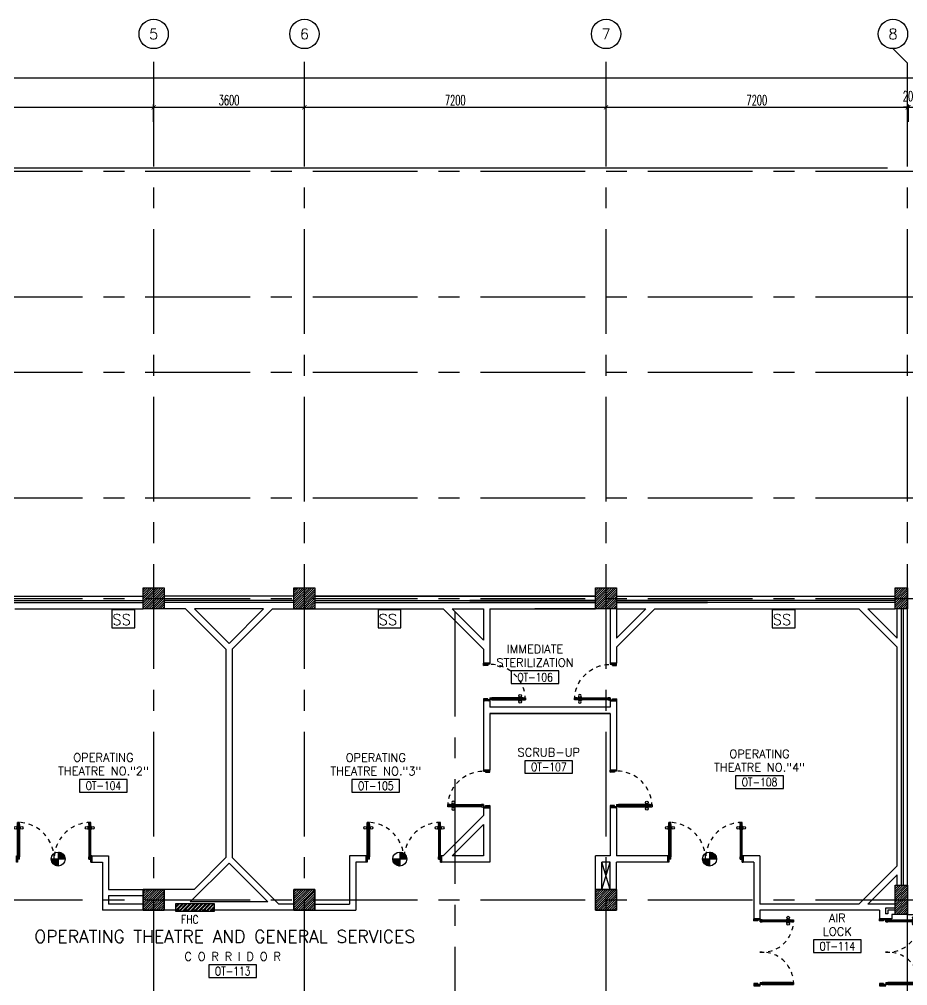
# Model space of a CAD drawing. Extents: x 275967.8 to 276060, y 57291.9 to 57371.4.
# Drawn here: x 275989.53 to 276010.74, y 57348.33 to 57371.41 of the extents above; entities that cross this region are included whole.
import ezdxf
from ezdxf.enums import TextEntityAlignment as Align

# ---------------------------------------------------------------- set-up
doc = ezdxf.new("R2010")
doc.units = 0
doc.header["$MEASUREMENT"] = 0
doc.header["$PDMODE"] = 34
doc.linetypes.add('CENTERX2', pattern=[4, 2.5, -0.5, 0.5, -0.5])
doc.linetypes.add('HIDDEN', pattern=[0.375, 0.25, -0.125])
doc.layers.get('0').update_dxf_attribs({"color": 11, "linetype": 'CONTINUOUS'})
doc.layers.get('DEFPOINTS').update_dxf_attribs({"color": 11, "linetype": 'CONTINUOUS'})
for name, color, linetype in [('AX-CR', 11, 'CONTINUOUS'), ('AX-DIM', 11, 'CONTINUOUS'), ('AX-TXT', 11, 'CONTINUOUS'), ('AXES', 11, 'CENTERX2'), ('COL', 11, 'CONTINUOUS'), ('DOOR', 11, 'CONTINUOUS'), ('E-SYSTEM', 4, 'CONTINUOUS'), ('FHC', 11, 'CONTINUOUS'), ('HAT', 11, 'CONTINUOUS'), ('INSUL', 11, 'CONTINUOUS'), ('RM-BOX', 11, 'CONTINUOUS'), ('RM-NAME', 11, 'CONTINUOUS'), ('RM-NO', 11, 'CONTINUOUS'), ('ROOF', 11, 'CONTINUOUS'), ('SHAFT', 11, 'CONTINUOUS'), ('WALL', 11, 'CONTINUOUS')]:
    doc.layers.add(name, color=color, linetype=linetype)
doc.styles.add('ROMANC', font='romanc', dxfattribs={"height": 0.1})
doc.styles.add('ROMANS', font='ROMANS.shx', dxfattribs={"width": 0.6})
doc.dimstyles.new('STANDARD in', dxfattribs={"dimtxt": 0.24, "dimasz": 0.1, "dimexe": 0.07, "dimexo": 0.05, "dimgap": 0.05, "dimtad": 1, "dimdec": 0, "dimlfac": 1000, "dimzin": 0, "dimdsep": 46, "dimtxsty": 'ROMANS', "dimblk": 'ARCHTICK', "dimcen": 0.05, "dimdle": 0.05, "dimclrd": 7, "dimclre": 7, "dimclrt": 2, "dimadec": 0, "dimazin": 0, "dimtfac": 1, "dimtdec": 0, "dimtmove": 2, "dimatfit": 3, "dimldrblk": 'ARCHTICK', "dimfxl": 0, "dimtolj": 1, "dimtzin": 0, "dimarcsym": 0})

# ---------------------------------------------------------------- blocks, each defined once
blk = doc.blocks.new('_ARCHTICK')
at = {"color": 0, "linetype": 'ByBlock', "const_width": 0.15}
blk.add_lwpolyline([(-0.5, -0.5), (0.5, 0.5)], dxfattribs=at)
blk = doc.blocks.new('*D124')
at = {"layer": 'AX-DIM', "color": 7, "lineweight": -2, "ltscale": 0.3}
for p, q in [((275978.035, 57370.011), (276053.545, 57370.011)), ((275978.085, 57369.661), (275978.085, 57370.081)), ((276053.495, 57364.468), (276053.495, 57370.081))]:
    blk.add_line(p, q, dxfattribs=at)
at = {"layer": 'DEFPOINTS', "color": 0, "ltscale": 0.3}
for p in [(276053.495, 57370.011), (275978.085, 57369.611), (276053.495, 57364.418)]:
    blk.add_point(p, dxfattribs=at)
at = {"layer": 'AX-DIM', "color": 7, "lineweight": -2, "ltscale": 0.3, "xscale": 0.1, "yscale": 0.1, "zscale": 0.1, "rotation": 180}
blk.add_blockref('_ARCHTICK', (275978.085, 57370.011), dxfattribs=at)
at = {"layer": 'AX-DIM', "color": 7, "lineweight": -2, "ltscale": 0.3, "xscale": 0.1, "yscale": 0.1, "zscale": 0.1}
blk.add_blockref('_ARCHTICK', (276053.495, 57370.011), dxfattribs=at)
at = {"layer": 'AX-DIM', "color": 2, "ltscale": 0.3, "insert": (276015.79, 57370.181), "char_height": 0.24, "attachment_point": 5, "style": 'ROMANS'}
blk.add_mtext('\\A1;75409', dxfattribs=at)
blk = doc.blocks.new('RM1')
at = {"layer": 'RM-BOX'}
blk.add_lwpolyline([(570, -200), (-570, -200), (-570, -500), (570, -500)], close=True, dxfattribs=at)
at = {"layer": 'RM-NAME', "style": 'ROMANS'}
for tag, p in [('ROOMNAME1', (0, 324)), ('ROOMNAME2', (0, 0))]:
    blk.add_attdef(tag, text='', height=200, dxfattribs=at).set_placement(p, align=Align.MIDDLE)
at = {"layer": 'RM-NO', "style": 'ROMANS', "width": 0.8}
blk.add_attdef('ROOMNO', text='', height=200, dxfattribs=at).set_placement((0, -350), align=Align.MIDDLE)
blk = doc.blocks.new('*X54')
at = {"color": 0}
for p, q in [((49339, 169936), (49793, 170390)), ((49339, 169989), (49740, 170390)), ((49339, 170042), (49687, 170390)), ((49339, 170095), (49634, 170390)), ((49339, 170148), (49581, 170390)), ((49339, 170201), (49528, 170390)), ((49339, 170254), (49474, 170390)), ((49339, 170308), (49421, 170390)), ((49339, 170361), (49368, 170390)), ((49346, 169890), (49839, 170383)), ((49399, 169890), (49839, 170330)), ((49452, 169890), (49839, 170277)), ((49505, 169890), (49839, 170224)), ((49558, 169890), (49839, 170171)), ((49611, 169890), (49839, 170118)), ((49664, 169890), (49839, 170065)), ((49717, 169890), (49839, 170012)), ((49770, 169890), (49839, 169959)), ((49823, 169890), (49839, 169906))]:
    blk.add_line(p, q, dxfattribs=at)
blk = doc.blocks.new('*X53')
at = {"color": 0}
for p, q in [((42139, 169896), (42633, 170390)), ((42139, 169949), (42580, 170390)), ((42139, 170002), (42527, 170390)), ((42139, 170055), (42474, 170390)), ((42139, 170108), (42421, 170390)), ((42139, 170161), (42368, 170390)), ((42139, 170214), (42315, 170390)), ((42139, 170267), (42262, 170390)), ((42139, 170320), (42209, 170390)), ((42139, 170373), (42156, 170390)), ((42186, 169890), (42639, 170343)), ((42239, 169890), (42639, 170290)), ((42292, 169890), (42639, 170237)), ((42345, 169890), (42639, 170184)), ((42398, 169890), (42639, 170131)), ((42451, 169890), (42639, 170078)), ((42504, 169890), (42639, 170025)), ((42557, 169890), (42639, 169971)), ((42611, 169890), (42639, 169918))]:
    blk.add_line(p, q, dxfattribs=at)
blk = doc.blocks.new('*X52')
at = {"color": 0}
for p, q in [((38539, 169902), (39027, 170390)), ((38539, 169955), (38974, 170390)), ((38539, 170008), (38921, 170390)), ((38539, 170061), (38868, 170390)), ((38539, 170114), (38815, 170390)), ((38539, 170167), (38762, 170390)), ((38539, 170220), (38709, 170390)), ((38539, 170273), (38656, 170390)), ((38539, 170326), (38603, 170390)), ((38539, 170379), (38550, 170390)), ((38580, 169890), (39039, 170349)), ((38633, 169890), (39039, 170296)), ((38686, 169890), (39039, 170243)), ((38739, 169890), (39039, 170190)), ((38792, 169890), (39039, 170137)), ((38845, 169890), (39039, 170084)), ((38898, 169890), (39039, 170031)), ((38951, 169890), (39039, 169978)), ((39004, 169890), (39039, 169925))]:
    blk.add_line(p, q, dxfattribs=at)
blk = doc.blocks.new('*X49')
at = {"color": 0}
for p, q in [((49339, 177096), (49833, 177590)), ((49339, 177149), (49780, 177590)), ((49339, 177202), (49727, 177590)), ((49339, 177255), (49674, 177590)), ((49339, 177308), (49621, 177590)), ((49339, 177361), (49568, 177590)), ((49339, 177414), (49515, 177590)), ((49339, 177467), (49462, 177590)), ((49339, 177520), (49409, 177590)), ((49339, 177573), (49356, 177590)), ((49386, 177090), (49839, 177543)), ((49439, 177090), (49839, 177490)), ((49492, 177090), (49839, 177437)), ((49545, 177090), (49839, 177384)), ((49598, 177090), (49839, 177331)), ((49651, 177090), (49839, 177278)), ((49704, 177090), (49839, 177225)), ((49757, 177090), (49839, 177171)), ((49811, 177090), (49839, 177118))]:
    blk.add_line(p, q, dxfattribs=at)
blk = doc.blocks.new('*X48')
at = {"color": 0}
for p, q in [((42139, 177108), (42621, 177590)), ((42139, 177161), (42568, 177590)), ((42139, 177214), (42515, 177590)), ((42139, 177267), (42462, 177590)), ((42139, 177320), (42409, 177590)), ((42139, 177373), (42356, 177590)), ((42139, 177426), (42303, 177590)), ((42139, 177479), (42249, 177590)), ((42139, 177532), (42196, 177590)), ((42139, 177586), (42143, 177590)), ((42174, 177090), (42639, 177555)), ((42227, 177090), (42639, 177502)), ((42280, 177090), (42639, 177449)), ((42333, 177090), (42639, 177396)), ((42386, 177090), (42639, 177343)), ((42439, 177090), (42639, 177290)), ((42492, 177090), (42639, 177237)), ((42545, 177090), (42639, 177184)), ((42598, 177090), (42639, 177131))]:
    blk.add_line(p, q, dxfattribs=at)
blk = doc.blocks.new('*X47')
at = {"color": 0}
for p, q in [((38539, 177114), (39014, 177590)), ((38539, 177168), (38961, 177590)), ((38539, 177221), (38908, 177590)), ((38539, 177274), (38855, 177590)), ((38539, 177327), (38802, 177590)), ((38539, 177380), (38749, 177590)), ((38539, 177433), (38696, 177590)), ((38539, 177486), (38643, 177590)), ((38539, 177539), (38590, 177590)), ((38568, 177090), (39039, 177561)), ((38621, 177090), (39039, 177508)), ((38674, 177090), (39039, 177455)), ((38727, 177090), (39039, 177402)), ((38780, 177090), (39039, 177349)), ((38833, 177090), (39039, 177296)), ((38886, 177090), (39039, 177243)), ((38939, 177090), (39039, 177190)), ((38992, 177090), (39039, 177137))]:
    blk.add_line(p, q, dxfattribs=at)
blk = doc.blocks.new('AXU')
at = {"layer": 'AX-CR'}
blk.add_circle((0, 350), 350, dxfattribs=at)
at = {"layer": 'AX-TXT', "style": 'ROMANS'}
blk.add_attdef('AX', text='', height=250, dxfattribs=at).set_placement((0, 350), align=Align.MIDDLE)
blk = doc.blocks.new('*D177')
at = {"layer": 'AX-DIM', "color": 7, "lineweight": -2, "ltscale": 0.3}
for p, q in [((275985.485, 57369.311), (275992.785, 57369.311)), ((275985.535, 57368.961), (275985.535, 57369.381)), ((275992.735, 57368.961), (275992.735, 57369.381))]:
    blk.add_line(p, q, dxfattribs=at)
at = {"layer": 'DEFPOINTS', "color": 0, "ltscale": 0.3}
for p in [(275992.735, 57369.311), (275985.535, 57368.911), (275992.735, 57368.911)]:
    blk.add_point(p, dxfattribs=at)
at = {"layer": 'AX-DIM', "color": 7, "lineweight": -2, "ltscale": 0.3, "xscale": 0.1, "yscale": 0.1, "zscale": 0.1, "rotation": 180}
blk.add_blockref('_ARCHTICK', (275985.535, 57369.311), dxfattribs=at)
at = {"layer": 'AX-DIM', "color": 7, "lineweight": -2, "ltscale": 0.3, "xscale": 0.1, "yscale": 0.1, "zscale": 0.1}
blk.add_blockref('_ARCHTICK', (275992.735, 57369.311), dxfattribs=at)
at = {"layer": 'AX-DIM', "color": 2, "ltscale": 0.3, "insert": (275989.135, 57369.481), "char_height": 0.24, "attachment_point": 5, "style": 'ROMANS'}
blk.add_mtext('\\A1;7200', dxfattribs=at)
blk = doc.blocks.new('*D176')
at = {"layer": 'AX-DIM', "color": 7, "lineweight": -2, "ltscale": 0.3}
for p, q in [((275992.685, 57369.311), (275996.385, 57369.311)), ((275992.735, 57368.961), (275992.735, 57369.381)), ((275996.335, 57368.961), (275996.335, 57369.381))]:
    blk.add_line(p, q, dxfattribs=at)
at = {"layer": 'DEFPOINTS', "color": 0, "ltscale": 0.3}
for p in [(275996.335, 57369.311), (275992.735, 57368.911), (275996.335, 57368.911)]:
    blk.add_point(p, dxfattribs=at)
at = {"layer": 'AX-DIM', "color": 7, "lineweight": -2, "ltscale": 0.3, "xscale": 0.1, "yscale": 0.1, "zscale": 0.1, "rotation": 180}
blk.add_blockref('_ARCHTICK', (275992.735, 57369.311), dxfattribs=at)
at = {"layer": 'AX-DIM', "color": 7, "lineweight": -2, "ltscale": 0.3, "xscale": 0.1, "yscale": 0.1, "zscale": 0.1}
blk.add_blockref('_ARCHTICK', (275996.335, 57369.311), dxfattribs=at)
at = {"layer": 'AX-DIM', "color": 2, "ltscale": 0.3, "insert": (275994.535, 57369.481), "char_height": 0.24, "attachment_point": 5, "style": 'ROMANS'}
blk.add_mtext('\\A1;3600', dxfattribs=at)
blk = doc.blocks.new('*D175')
at = {"layer": 'AX-DIM', "color": 7, "lineweight": -2, "ltscale": 0.3}
for p, q in [((275996.285, 57369.311), (276003.585, 57369.311)), ((275996.335, 57368.961), (275996.335, 57369.381)), ((276003.535, 57368.961), (276003.535, 57369.381))]:
    blk.add_line(p, q, dxfattribs=at)
at = {"layer": 'DEFPOINTS', "color": 0, "ltscale": 0.3}
for p in [(276003.535, 57369.311), (275996.335, 57368.911), (276003.535, 57368.911)]:
    blk.add_point(p, dxfattribs=at)
at = {"layer": 'AX-DIM', "color": 7, "lineweight": -2, "ltscale": 0.3, "xscale": 0.1, "yscale": 0.1, "zscale": 0.1, "rotation": 180}
blk.add_blockref('_ARCHTICK', (275996.335, 57369.311), dxfattribs=at)
at = {"layer": 'AX-DIM', "color": 7, "lineweight": -2, "ltscale": 0.3, "xscale": 0.1, "yscale": 0.1, "zscale": 0.1}
blk.add_blockref('_ARCHTICK', (276003.535, 57369.311), dxfattribs=at)
at = {"layer": 'AX-DIM', "color": 2, "ltscale": 0.3, "insert": (275999.935, 57369.481), "char_height": 0.24, "attachment_point": 5, "style": 'ROMANS'}
blk.add_mtext('\\A1;7200', dxfattribs=at)
blk = doc.blocks.new('*D174')
at = {"layer": 'AX-DIM', "color": 7, "lineweight": -2, "ltscale": 0.3}
for p, q in [((276003.485, 57369.311), (276010.785, 57369.311)), ((276003.535, 57368.961), (276003.535, 57369.381)), ((276010.735, 57368.961), (276010.735, 57369.381))]:
    blk.add_line(p, q, dxfattribs=at)
at = {"layer": 'DEFPOINTS', "color": 0, "ltscale": 0.3}
for p in [(276010.735, 57369.311), (276003.535, 57368.911), (276010.735, 57368.911)]:
    blk.add_point(p, dxfattribs=at)
at = {"layer": 'AX-DIM', "color": 7, "lineweight": -2, "ltscale": 0.3, "xscale": 0.1, "yscale": 0.1, "zscale": 0.1, "rotation": 180}
blk.add_blockref('_ARCHTICK', (276003.535, 57369.311), dxfattribs=at)
at = {"layer": 'AX-DIM', "color": 7, "lineweight": -2, "ltscale": 0.3, "xscale": 0.1, "yscale": 0.1, "zscale": 0.1}
blk.add_blockref('_ARCHTICK', (276010.735, 57369.311), dxfattribs=at)
at = {"layer": 'AX-DIM', "color": 2, "ltscale": 0.3, "insert": (276007.135, 57369.481), "char_height": 0.24, "attachment_point": 5, "style": 'ROMANS'}
blk.add_mtext('\\A1;7200', dxfattribs=at)
blk = doc.blocks.new('*D173')
at = {"layer": 'AX-DIM', "color": 7, "lineweight": -2, "ltscale": 0.3}
for p, q in [((276010.735, 57369.311), (276010.635, 57369.311)), ((276010.735, 57368.961), (276010.735, 57369.381)), ((276010.735, 57369.311), (276010.755, 57369.311)), ((276010.755, 57368.961), (276010.755, 57369.381)), ((276010.755, 57369.311), (276010.855, 57369.311))]:
    blk.add_line(p, q, dxfattribs=at)
at = {"layer": 'DEFPOINTS', "color": 0, "ltscale": 0.3}
for p in [(276010.755, 57369.311), (276010.735, 57368.911), (276010.755, 57368.911)]:
    blk.add_point(p, dxfattribs=at)
at = {"layer": 'AX-DIM', "color": 7, "lineweight": -2, "ltscale": 0.3, "xscale": 0.1, "yscale": 0.1, "zscale": 0.1}
blk.add_blockref('_ARCHTICK', (276010.735, 57369.311), dxfattribs=at)
at = {"layer": 'AX-DIM', "color": 7, "lineweight": -2, "ltscale": 0.3, "xscale": 0.1, "yscale": 0.1, "zscale": 0.1, "rotation": 180}
blk.add_blockref('_ARCHTICK', (276010.755, 57369.311), dxfattribs=at)
at = {"layer": 'AX-DIM', "color": 2, "ltscale": 0.3, "insert": (276010.745, 57369.576), "char_height": 0.24, "attachment_point": 5, "style": 'ROMANS'}
blk.add_mtext('\\A1;20', dxfattribs=at)
blk = doc.blocks.new('*D172')
at = {"layer": 'AX-DIM', "color": 7, "lineweight": -2, "ltscale": 0.3}
for p, q in [((276010.705, 57369.311), (276015.605, 57369.311)), ((276010.755, 57368.961), (276010.755, 57369.381)), ((276015.555, 57368.961), (276015.555, 57369.381))]:
    blk.add_line(p, q, dxfattribs=at)
at = {"layer": 'DEFPOINTS', "color": 0, "ltscale": 0.3}
for p in [(276015.555, 57369.311), (276010.755, 57368.911), (276015.555, 57368.911)]:
    blk.add_point(p, dxfattribs=at)
at = {"layer": 'AX-DIM', "color": 7, "lineweight": -2, "ltscale": 0.3, "xscale": 0.1, "yscale": 0.1, "zscale": 0.1, "rotation": 180}
blk.add_blockref('_ARCHTICK', (276010.755, 57369.311), dxfattribs=at)
at = {"layer": 'AX-DIM', "color": 7, "lineweight": -2, "ltscale": 0.3, "xscale": 0.1, "yscale": 0.1, "zscale": 0.1}
blk.add_blockref('_ARCHTICK', (276015.555, 57369.311), dxfattribs=at)
at = {"layer": 'AX-DIM', "color": 2, "ltscale": 0.3, "insert": (276013.155, 57369.481), "char_height": 0.24, "attachment_point": 5, "style": 'ROMANS'}
blk.add_mtext('\\A1;4800', dxfattribs=at)
blk = doc.blocks.new('COL50')
at = {"layer": 'COL'}
blk.add_lwpolyline([(-250, 250), (-250, -250), (250, -250), (250, 250)], close=True, dxfattribs=at)
blk = doc.blocks.new('*D148')
at = {"layer": 'AX-DIM', "color": 7, "lineweight": -2, "ltscale": 0.3}
for p, q in [((276010.251, 57367.858), (275969.799, 57367.858)), ((275969.869, 57357.783), (275969.869, 57367.908)), ((275970.519, 57357.833), (275969.799, 57357.833))]:
    blk.add_line(p, q, dxfattribs=at)
at = {"layer": 'DEFPOINTS', "color": 0, "ltscale": 0.3}
for p in [(275969.869, 57367.858), (276010.301, 57367.858), (275970.569, 57357.833)]:
    blk.add_point(p, dxfattribs=at)
at = {"layer": 'AX-DIM', "color": 7, "lineweight": -2, "ltscale": 0.3, "xscale": 0.1, "yscale": 0.1, "zscale": 0.1}
for p, rotation in [((275969.869, 57367.858), 90), ((275969.869, 57357.833), 270)]:
    blk.add_blockref('_ARCHTICK', p, dxfattribs=dict(at, rotation=rotation))
at = {"layer": 'AX-DIM', "color": 2, "ltscale": 0.3, "insert": (275969.699, 57362.845), "char_height": 0.24, "attachment_point": 5, "rotation": 90, "style": 'ROMANS'}
blk.add_mtext('\\A1;10025', dxfattribs=at)
blk = doc.blocks.new('A$C1DFA4FE8')
at = {"layer": 'DOOR', "color": 0, "linetype": 'ByBlock'}
for p, q in [((0, 1631), (0, 1581)), ((0, 1581), (0, 1631)), ((50, 1631), (0, 1631)), ((50, 1631), (50, 1614)), ((750, 1614), (750, 1631)), ((750, 1631), (800, 1631)), ((950, 1656), (800, 1656)), ((800, 1656), (800, 1631)), ((800, 1581), (800, 1631)), ((800, 1631), (850, 1631)), ((850, 1631), (850, 1606)), ((950, 1606), (950, 1656)), ((50, 1581), (0, 1581)), ((30, 1614), (30, 1598)), ((50, 1614), (30, 1614)), ((50, 1598), (30, 1598)), ((50, 1598), (50, 1581)), ((770, 1614), (750, 1614)), ((750, 1581), (750, 1598)), ((750, 1598), (770, 1598)), ((800, 1581), (750, 1581)), ((770, 1598), (770, 1614)), ((850, 1606), (950, 1606)), ((0, 81), (0, 131)), ((0, 131), (0, 81)), ((50, 131), (0, 131)), ((50, 81), (0, 81)), ((30, 98), (30, 114)), ((50, 114), (30, 114)), ((50, 98), (30, 98)), ((50, 114), (50, 131)), ((50, 81), (50, 98)), ((83, 131), (83, 138)), ((173, 138), (83, 138)), ((83, 81), (83, 74)), ((173, 74), (83, 74)), ((95, 138), (95, 147)), ((95, 147), (160, 147)), ((95, 138), (160, 138)), ((95, 74), (95, 65)), ((95, 74), (160, 74)), ((95, 65), (160, 65)), ((160, 138), (160, 147)), ((160, 74), (160, 65)), ((173, 131), (173, 138)), ((173, 81), (173, 74)), ((750, 131), (750, 114)), ((800, 131), (750, 131)), ((750, 114), (770, 114)), ((750, 98), (750, 81)), ((770, 98), (750, 98)), ((750, 81), (800, 81)), ((770, 114), (770, 98)), ((800, 131), (800, 81)), ((800, 56), (800, 81)), ((800, 81), (850, 81)), ((950, 56), (800, 56)), ((850, 106), (950, 106)), ((850, 81), (850, 106)), ((950, 106), (950, 56))]:
    blk.add_line(p, q, dxfattribs=at)
at = {"layer": 'DOOR', "linetype": 'ByBlock'}
for p, q in [((750, 1631), (50, 1631)), ((750, 1614), (50, 1614)), ((750, 1598), (50, 1598)), ((50, 1581), (750, 1581)), ((50, 131), (750, 131)), ((750, 114), (50, 114)), ((750, 98), (50, 98)), ((750, 81), (50, 81))]:
    blk.add_line(p, q, dxfattribs=at)
at = {"layer": 'DOOR', "color": 9, "linetype": 'ByBlock'}
for p, q in [((950, 1606), (837, 1656)), ((950, 1606), (850, 1619)), ((950, 1606), (910, 1656)), ((950, 106), (837, 56)), ((950, 106), (850, 93)), ((950, 106), (910, 56))]:
    blk.add_line(p, q, dxfattribs=at)
at = {"layer": 'DOOR', "color": 0, "linetype": 'ByBlock'}
for centre in [(128, 179), (128, 32)]:
    blk.add_circle(centre, 32.4, dxfattribs=at)
at = {"layer": 'DOOR', "linetype": 'HIDDEN', "ltscale": 0.5}
for centre, start, end in [((752, 1606), 178.0938, 273.7249), ((752, 106), 86.2751, 181.9062)]:
    blk.add_arc(centre, 752, start, end, dxfattribs=at)
at = {"layer": 'DOOR', "color": 9, "linetype": 'ByBlock'}
for centre, radius, start, end in [((950, 1606), 154, 161.1053, 166.2858), ((950, 1606), 134, 158.1598, 169.28), ((950, 1606), 114, 154.0838, 167.3774), ((950, 1606), 94.4, 148.0182, 180), ((950, 1606), 74.4, 137.7764, 180), ((950, 1606), 54.4, 113.2074, 180), ((950, 1606), 34.4, 90, 180), ((950, 1606), 14.4, 90, 180), ((950, 106), 154, 193.7142, 198.8947), ((950, 106), 134, 190.72, 201.8402), ((950, 106), 114, 192.6226, 205.9162), ((950, 106), 94.4, 180, 211.9818), ((950, 106), 74.4, 180, 222.2236), ((950, 106), 54.4, 180, 246.7926), ((950, 106), 34.4, 180, 270), ((950, 106), 14.4, 180, 270)]:
    blk.add_arc(centre, radius, start, end, dxfattribs=at)
blk = doc.blocks.new('DOOR90')
at = {"layer": 'DOOR', "color": 0, "linetype": 'ByBlock'}
for p, q in [((-150, 0), (-150, -25)), ((-150, 0), (0, 0)), ((0, -50), (0, 0)), ((-1000, -25), (-1000, -75)), ((-1000, -75), (-1000, -25)), ((-950, -25), (-1000, -25)), ((-950, -75), (-1000, -75)), ((-970, -42), (-970, -58)), ((-950, -42), (-970, -42)), ((-950, -58), (-970, -58)), ((-950, -25), (-950, -42)), ((-950, -58), (-950, -75)), ((-918, -25), (-918, -18)), ((-828, -18), (-918, -18)), ((-918, -75), (-918, -82)), ((-828, -82), (-918, -82)), ((-905, -18), (-905, -9)), ((-905, -9), (-840, -9)), ((-905, -18), (-840, -18)), ((-905, -82), (-905, -91)), ((-905, -82), (-840, -82)), ((-905, -91), (-840, -91)), ((-840, -18), (-840, -9)), ((-840, -82), (-840, -91)), ((-828, -25), (-828, -18)), ((-828, -75), (-828, -82)), ((-200, -42), (-200, -25)), ((-200, -25), (-150, -25)), ((-180, -42), (-200, -42)), ((-200, -75), (-200, -58)), ((-200, -58), (-180, -58)), ((-150, -75), (-200, -75)), ((-180, -58), (-180, -42)), ((-150, -75), (-150, -25)), ((-150, -25), (-100, -25)), ((-100, -25), (-100, -50)), ((-100, -50), (0, -50)), ((-150, -900), (-150, -875)), ((-150, -875), (-100, -875)), ((0, -900), (-150, -900)), ((-150, -900), (0, -900)), ((-100, -850), (0, -850)), ((-100, -875), (-100, -850)), ((0, -850), (0, -900))]:
    blk.add_line(p, q, dxfattribs=at)
at = {"layer": 'DOOR', "color": 9, "linetype": 'ByBlock'}
for p, q in [((0, -50), (-114, 0)), ((0, -50), (-40, 0)), ((0, -50), (-100, -37)), ((0, -850), (-114, -900)), ((0, -850), (-100, -863)), ((0, -850), (-40, -900))]:
    blk.add_line(p, q, dxfattribs=at)
at = {"layer": 'DOOR', "linetype": 'ByBlock'}
for p, q in [((-200, -25), (-950, -25)), ((-200, -42), (-950, -42)), ((-200, -58), (-950, -58)), ((-950, -75), (-200, -75))]:
    blk.add_line(p, q, dxfattribs=at)
at = {"layer": 'DOOR', "color": 0, "linetype": 'ByBlock'}
for centre in [(-873, 24), (-873, -124)]:
    blk.add_circle(centre, 32.4, dxfattribs=at)
at = {"layer": 'DOOR', "color": 9, "linetype": 'ByBlock'}
for centre, radius, start, end in [((0, -50), 154, 161.1053, 166.2858), ((0, -50), 134, 158.1598, 169.28), ((0, -50), 94.4, 148.0182, 180), ((0, -50), 74.4, 137.7764, 180), ((0, -50), 114, 154.0838, 167.3774), ((0, -50), 54.4, 113.2074, 180), ((0, -50), 34.4, 90, 180), ((0, -50), 14.4, 90, 180), ((0, -850), 154, 193.7142, 198.8947), ((0, -850), 134, 190.72, 201.8402), ((0, -850), 94.4, 180, 211.9818), ((0, -850), 74.4, 180, 222.2236), ((0, -850), 54.4, 180, 246.7926), ((0, -850), 34.4, 180, 270), ((0, -850), 14.4, 180, 270)]:
    blk.add_arc(centre, radius, start, end, dxfattribs=at)
at = {"layer": 'DOOR', "linetype": 'HIDDEN', "ltscale": 0.5}
blk.add_arc((-150, -25), 850, 180, 270, dxfattribs=at)
blk = doc.blocks.new('C11')
at = {"layer": 'HAT'}
h = blk.add_hatch(dxfattribs=at)
h.set_pattern_fill('ANSI31', color=256, scale=300, style=0)
h.set_pattern_definition([(45, (-248556.182, -75061.005), (-26.5165043, 26.5165043), [])])
h.paths.add_polyline_path([(300, 700), (0, 700), (0, 350), (300, 350)])
h.paths.add_polyline_path([(300, 350), (0, 350), (0, 0), (300, 0)])
at = {"layer": 'COL'}
blk.add_lwpolyline([(300, 700), (300, 0), (0, 0), (0, 700)], close=True, dxfattribs=at)
blk = doc.blocks.new('C-300')
at = {"layer": 'HAT', "linetype": 'ByBlock', "ltscale": 0.3}
h = blk.add_hatch(dxfattribs=at)
h.set_pattern_fill('ANSI31', color=8, scale=300, style=0)
h.set_pattern_definition([(45, (-258496.182, -82361.005), (-26.5165043, 26.5165043), [])])
h.paths.add_polyline_path([(300, 500), (0, 500), (0, 250), (300, 250)])
h.paths.add_polyline_path([(300, 250), (0, 250), (0, 0), (300, 0)])
at = {"layer": 'COL'}
blk.add_lwpolyline([(0, 500), (300, 500), (300, 0), (0, 0)], close=True, dxfattribs=at)
blk = doc.blocks.new('D1')
at = {"layer": 'DOOR', "color": 0, "linetype": 'ByBlock'}
for p, q in [((25, 949), (75, 949)), ((75, 949), (25, 949)), ((25, 899), (25, 949)), ((75, 899), (75, 949)), ((1775, 949), (1725, 949)), ((1725, 949), (1775, 949)), ((1725, 899), (1725, 949)), ((1775, 899), (1775, 949)), ((18, 854), (9, 854)), ((9, 854), (9, 789)), ((18, 789), (9, 789)), ((25, 866), (18, 866)), ((18, 776), (18, 866)), ((18, 854), (18, 789)), ((25, 776), (18, 776)), ((25, 899), (42, 899)), ((42, 919), (58, 919)), ((42, 899), (42, 919)), ((58, 899), (58, 919)), ((58, 899), (75, 899)), ((75, 866), (82, 866)), ((75, 776), (82, 776)), ((82, 776), (82, 866)), ((82, 854), (91, 854)), ((82, 854), (82, 789)), ((82, 789), (91, 789)), ((91, 854), (91, 789)), ((1718, 854), (1709, 854)), ((1709, 854), (1709, 789)), ((1718, 789), (1709, 789)), ((1725, 866), (1718, 866)), ((1718, 776), (1718, 866)), ((1718, 854), (1718, 789)), ((1725, 776), (1718, 776)), ((1742, 899), (1725, 899)), ((1758, 919), (1742, 919)), ((1742, 899), (1742, 919)), ((1758, 899), (1758, 919)), ((1775, 899), (1758, 899)), ((1775, 866), (1782, 866)), ((1775, 776), (1782, 776)), ((1782, 776), (1782, 866)), ((1782, 854), (1791, 854)), ((1782, 854), (1782, 789)), ((1782, 789), (1791, 789)), ((1791, 854), (1791, 789)), ((0, 0), (0, 150)), ((0, 150), (25, 150)), ((25, 0), (0, 0)), ((25, 150), (25, 0)), ((42, 125), (25, 125)), ((25, 125), (25, 75)), ((75, 75), (25, 75)), ((42, 105), (42, 125)), ((58, 105), (42, 105)), ((75, 125), (58, 125)), ((58, 125), (58, 105)), ((75, 75), (75, 125)), ((1725, 125), (1742, 125)), ((1725, 75), (1725, 125)), ((1725, 75), (1775, 75)), ((1742, 125), (1742, 105)), ((1742, 105), (1758, 105)), ((1758, 125), (1775, 125)), ((1758, 105), (1758, 125)), ((1800, 150), (1775, 150)), ((1775, 150), (1775, 0)), ((1775, 125), (1775, 75)), ((1775, 0), (1800, 0)), ((1800, 0), (1800, 150))]:
    blk.add_line(p, q, dxfattribs=at)
at = {"layer": 'DOOR', "linetype": 'ByBlock'}
for p, q in [((25, 125), (25, 899)), ((42, 125), (42, 899)), ((58, 125), (58, 899)), ((75, 899), (75, 125)), ((1725, 899), (1725, 125)), ((1742, 125), (1742, 899)), ((1758, 125), (1758, 899)), ((1775, 125), (1775, 899))]:
    blk.add_line(p, q, dxfattribs=at)
at = {"layer": 'DOOR', "color": 9, "linetype": 'ByBlock'}
for p, q in [((25, 57), (0, 114)), ((25, 20), (0, 40)), ((1775, 57), (1800, 114)), ((1775, 20), (1800, 40))]:
    blk.add_line(p, q, dxfattribs=at)
at = {"layer": 'DOOR', "color": 0, "linetype": 'ByBlock'}
for centre in [(-24, 821), (124, 821), (1676, 821), (1824, 821)]:
    blk.add_circle(centre, 32.4, dxfattribs=at)
at = {"layer": 'DOOR', "linetype": 'HIDDEN', "ltscale": 0.5}
for centre, start, end in [((28, 76), 359.9293, 90.1644), ((1772, 76), 89.8356, 180.0707)]:
    blk.add_arc(centre, 872, start, end, dxfattribs=at)
at = {"layer": 'DOOR', "color": 9, "linetype": 'ByBlock'}
for centre, radius, start, end in [((50, 0), 154, 103.7142, 108.8947), ((50, 0), 134, 100.72, 111.8402), ((50, 0), 114, 102.6226, 115.9162), ((50, 0), 94.4, 105.3566, 121.9818), ((50, 0), 74.4, 109.6341, 132.2236), ((50, 0), 54.4, 117.3576, 156.7926), ((50, 0), 34.4, 136.6107, 180), ((1750, 0), 134, 68.1598, 79.28), ((1750, 0), 114, 64.0838, 77.3774), ((1750, 0), 94.4, 58.0182, 74.6434), ((1750, 0), 74.4, 47.7764, 70.3659), ((1750, 0), 54.4, 23.2074, 62.6424), ((1750, 0), 34.4, 0, 43.3893), ((1750, 0), 154, 71.1053, 76.2858)]:
    blk.add_arc(centre, radius, start, end, dxfattribs=at)

msp = doc.modelspace()

# ---------------------------------------------------------------- hatches: boundary and pattern name
at = {"layer": 'FHC', "linetype": 'ByBlock', "ltscale": 0.3}
h = msp.add_hatch(dxfattribs=at)
h.set_pattern_fill('ANSI32', color=11, scale=0.175, style=0)
h.set_pattern_definition([(45, (275761.066817, 57319.05692), (-0.046403883, 0.046403883), []), (45, (275761.09775, 57319.05692), (-0.046403883, 0.046403883), [])])
h.paths.add_polyline_path([(275994.183, 57350.1079), (275994.183, 57350.2979), (275993.263, 57350.2979), (275993.263, 57350.1079)])
h.paths.add_polyline_path([(275993.0504, 57349.6868), (275993.0504, 57350.1076), (275993.3129, 57350.1076), (275993.3129, 57349.6868)], flags=9)

# ---------------------------------------------------------------- linework, layer by layer
at = {"layer": 'AXES'}
for p, q in [((275992.7355, 57291.8986), (275992.7355, 57370.7113)), ((275996.3355, 57291.8986), (275996.3355, 57370.7113)), ((276003.5355, 57291.8986), (276003.5355, 57370.7113)), ((276010.7355, 57370.3613), (276010.3855, 57370.7113)), ((276010.7355, 57291.8986), (276010.7355, 57370.3613)), ((275968.5355, 57367.7829), (276036.5755, 57367.7829)), ((275968.5355, 57364.7829), (276036.5755, 57364.7829)), ((275968.5355, 57362.9829), (276036.5755, 57362.9829)), ((275968.5355, 57359.9829), (276036.5755, 57359.9829)), ((275968.5355, 57357.5829), (276036.5755, 57357.5829)), ((275999.9355, 57298.7629), (275999.9355, 57357.5829)), ((275968.5355, 57350.3829), (276036.5755, 57350.3829))]:
    msp.add_line(p, q, dxfattribs=at)
at = {"layer": 'COL'}
for points in [[(275992.4855, 57357.3329), (275992.4855, 57357.8329), (275992.9855, 57357.8329), (275992.9855, 57357.3329)], [(275996.0855, 57357.3329), (275996.0855, 57357.8329), (275996.5855, 57357.8329), (275996.5855, 57357.3329)], [(276003.2855, 57357.3329), (276003.2855, 57357.8329), (276003.7855, 57357.8329), (276003.7855, 57357.3329)]]:
    msp.add_lwpolyline(points, close=True, dxfattribs=at)
at = {"layer": 'DOOR', "color": 0, "linetype": 'ByBlock'}
for p, q in [((275991.2355, 57351.2829), (275991.2355, 57351.4329)), ((275991.2355, 57351.4329), (275991.2605, 57351.4329)), ((275997.8355, 57351.433), (275997.8105, 57351.433)), ((275997.8355, 57351.283), (275997.8355, 57351.433)), ((275999.5855, 57351.283), (275999.5855, 57351.433)), ((275999.5855, 57351.433), (275999.6105, 57351.433)), ((276005.0355, 57351.4329), (276005.0105, 57351.4329)), ((276005.0355, 57351.2829), (276005.0355, 57351.4329)), ((276006.7855, 57351.2829), (276006.7855, 57351.4329)), ((276006.7855, 57351.4329), (276006.8105, 57351.4329))]:
    msp.add_line(p, q, dxfattribs=at)
at = {"layer": 'DOOR', "color": 9, "linetype": 'ByBlock'}
for centre, start, end in [((275991.2105, 57351.4329), 316.61069, 0), ((275997.8605, 57351.433), 180, 223.38931), ((275999.5605, 57351.433), 316.61069, 0), ((276005.0605, 57351.4329), 180, 223.38931), ((276006.7605, 57351.4329), 316.61069, 0)]:
    msp.add_arc(centre, 0.0344, start, end, dxfattribs=at)
at = {"layer": 'E-SYSTEM', "color": 4}
for p, q in [((275990.4564, 57351.5251), (275990.4564, 57351.1908)), ((275990.4564, 57351.513), (275990.4682, 57351.5247)), ((275990.4564, 57351.4953), (275990.484, 57351.5228)), ((275990.4564, 57351.4776), (275990.4985, 57351.5197)), ((275990.4564, 57351.4599), (275990.5121, 57351.5156)), ((275990.4564, 57351.4422), (275990.5247, 57351.5105)), ((275990.4564, 57351.4246), (275990.5365, 57351.5047)), ((275990.4564, 57351.4069), (275990.5476, 57351.4981)), ((275990.4564, 57351.3892), (275990.558, 57351.4907)), ((275990.4564, 57351.3715), (275990.5676, 57351.4827)), ((275990.4605, 57351.3579), (275990.5767, 57351.4741)), ((275990.4782, 57351.3579), (275990.585, 57351.4648)), ((275990.4959, 57351.3579), (275990.5927, 57351.4548)), ((275990.5135, 57351.3579), (275990.5997, 57351.4441)), ((275990.5312, 57351.3579), (275990.606, 57351.4327)), ((275990.5489, 57351.3579), (275990.6114, 57351.4205)), ((275990.5666, 57351.3579), (275990.6161, 57351.4075)), ((275990.5842, 57351.3579), (275990.6198, 57351.3935)), ((275998.6105, 57351.5251), (275998.6105, 57351.1908)), ((275998.6105, 57351.513), (275998.6222, 57351.5247)), ((275998.6105, 57351.4953), (275998.638, 57351.5228)), ((275998.6105, 57351.4776), (275998.6526, 57351.5197)), ((275998.6105, 57351.4599), (275998.6661, 57351.5156)), ((275998.6105, 57351.4422), (275998.6788, 57351.5105)), ((275998.6105, 57351.4246), (275998.6906, 57351.5047)), ((275998.6105, 57351.4069), (275998.7017, 57351.4981)), ((275998.6105, 57351.3892), (275998.712, 57351.4907)), ((275998.6105, 57351.3715), (275998.7217, 57351.4827)), ((275998.6146, 57351.3579), (275998.7307, 57351.4741)), ((275998.6323, 57351.3579), (275998.7391, 57351.4648)), ((275998.6499, 57351.3579), (275998.7468, 57351.4548)), ((275998.6676, 57351.3579), (275998.7538, 57351.4441)), ((275998.6853, 57351.3579), (275998.76, 57351.4327)), ((275998.703, 57351.3579), (275998.7655, 57351.4205)), ((275998.7206, 57351.3579), (275998.7702, 57351.4075)), ((275998.7383, 57351.3579), (275998.7738, 57351.3935)), ((276006.0064, 57351.5251), (276006.0064, 57351.1908)), ((276006.0064, 57351.513), (276006.0182, 57351.5247)), ((276006.0064, 57351.4953), (276006.034, 57351.5228)), ((276006.0064, 57351.4776), (276006.0485, 57351.5197)), ((276006.0064, 57351.4599), (276006.0621, 57351.5156)), ((276006.0064, 57351.4422), (276006.0747, 57351.5105)), ((276006.0064, 57351.4246), (276006.0865, 57351.5047)), ((276006.0064, 57351.4069), (276006.0976, 57351.4981)), ((276006.0064, 57351.3892), (276006.108, 57351.4907)), ((276006.0064, 57351.3715), (276006.1176, 57351.4827)), ((276006.0105, 57351.3579), (276006.1267, 57351.4741)), ((276006.0282, 57351.3579), (276006.135, 57351.4648)), ((276006.0459, 57351.3579), (276006.1427, 57351.4548)), ((276006.0635, 57351.3579), (276006.1497, 57351.4441)), ((276006.0812, 57351.3579), (276006.156, 57351.4327)), ((276006.0989, 57351.3579), (276006.1614, 57351.4205)), ((276006.1166, 57351.3579), (276006.1661, 57351.4075)), ((276006.1342, 57351.3579), (276006.1698, 57351.3935)), ((275990.6236, 57351.3579), (275990.2893, 57351.3579)), ((275990.2897, 57351.3462), (275990.3014, 57351.3579)), ((275990.2915, 57351.3304), (275990.3191, 57351.3579)), ((275990.2946, 57351.3158), (275990.3368, 57351.3579)), ((275990.2988, 57351.3023), (275990.3544, 57351.3579)), ((275990.3038, 57351.2897), (275990.3721, 57351.3579)), ((275990.3097, 57351.2778), (275990.3898, 57351.3579)), ((275990.3163, 57351.2668), (275990.4075, 57351.3579)), ((275990.3236, 57351.2564), (275990.4251, 57351.3579)), ((275990.3316, 57351.2467), (275990.4428, 57351.3579)), ((275990.3403, 57351.2377), (275990.4564, 57351.3539)), ((275990.3496, 57351.2293), (275990.4564, 57351.3362)), ((275990.3596, 57351.2217), (275990.4564, 57351.3185)), ((275990.3703, 57351.2147), (275990.4564, 57351.3008)), ((275990.3817, 57351.2084), (275990.4564, 57351.2831)), ((275990.3939, 57351.2029), (275990.4564, 57351.2655)), ((275990.4069, 57351.1983), (275990.4564, 57351.2478)), ((275990.4209, 57351.1946), (275990.4564, 57351.2301)), ((275990.436, 57351.192), (275990.4564, 57351.2124)), ((275990.4525, 57351.1908), (275990.4564, 57351.1948)), ((275990.6019, 57351.3579), (275990.6223, 57351.3783)), ((275990.6196, 57351.3579), (275990.6235, 57351.3619)), ((275998.7777, 57351.3579), (275998.4433, 57351.3579)), ((275998.4437, 57351.3462), (275998.4555, 57351.3579)), ((275998.4456, 57351.3304), (275998.4732, 57351.3579)), ((275998.4487, 57351.3158), (275998.4908, 57351.3579)), ((275998.4529, 57351.3023), (275998.5085, 57351.3579)), ((275998.4579, 57351.2897), (275998.5262, 57351.3579)), ((275998.4638, 57351.2778), (275998.5439, 57351.3579)), ((275998.4704, 57351.2668), (275998.5615, 57351.3579)), ((275998.4777, 57351.2564), (275998.5792, 57351.3579)), ((275998.4857, 57351.2467), (275998.5969, 57351.3579)), ((275998.4943, 57351.2377), (275998.6105, 57351.3539)), ((275998.5037, 57351.2293), (275998.6105, 57351.3362)), ((275998.5137, 57351.2217), (275998.6105, 57351.3185)), ((275998.5243, 57351.2147), (275998.6105, 57351.3008)), ((275998.5358, 57351.2084), (275998.6105, 57351.2831)), ((275998.5479, 57351.2029), (275998.6105, 57351.2655)), ((275998.561, 57351.1983), (275998.6105, 57351.2478)), ((275998.575, 57351.1946), (275998.6105, 57351.2301)), ((275998.5901, 57351.192), (275998.6105, 57351.2124)), ((275998.6065, 57351.1908), (275998.6105, 57351.1948)), ((275998.756, 57351.3579), (275998.7764, 57351.3783)), ((275998.7737, 57351.3579), (275998.7776, 57351.3619)), ((276006.1736, 57351.3579), (276005.8393, 57351.3579)), ((276005.8397, 57351.3462), (276005.8514, 57351.3579)), ((276005.8415, 57351.3304), (276005.8691, 57351.3579)), ((276005.8446, 57351.3158), (276005.8868, 57351.3579)), ((276005.8488, 57351.3023), (276005.9044, 57351.3579)), ((276005.8538, 57351.2897), (276005.9221, 57351.3579)), ((276005.8597, 57351.2778), (276005.9398, 57351.3579)), ((276005.8663, 57351.2668), (276005.9575, 57351.3579)), ((276005.8736, 57351.2564), (276005.9751, 57351.3579)), ((276005.8816, 57351.2467), (276005.9928, 57351.3579)), ((276005.8903, 57351.2377), (276006.0064, 57351.3539)), ((276005.8996, 57351.2293), (276006.0064, 57351.3362)), ((276005.9096, 57351.2217), (276006.0064, 57351.3185)), ((276005.9203, 57351.2147), (276006.0064, 57351.3008)), ((276005.9317, 57351.2084), (276006.0064, 57351.2831)), ((276005.9439, 57351.2029), (276006.0064, 57351.2655)), ((276005.9569, 57351.1983), (276006.0064, 57351.2478)), ((276005.9709, 57351.1946), (276006.0064, 57351.2301)), ((276005.986, 57351.192), (276006.0064, 57351.2124)), ((276006.0025, 57351.1908), (276006.0064, 57351.1948)), ((276006.1519, 57351.3579), (276006.1723, 57351.3783)), ((276006.1696, 57351.3579), (276006.1735, 57351.3619))]:
    msp.add_line(p, q, dxfattribs=at)
for points in [[(275991.74, 57357.3096), (275991.74, 57356.881), (275992.2852, 57356.881), (275992.2852, 57357.3096)], [(275998.0939, 57357.3096), (275998.0939, 57356.881), (275998.6391, 57356.881), (275998.6391, 57357.3096)], [(276007.5049, 57357.3096), (276007.5049, 57356.881), (276008.0501, 57356.881), (276008.0501, 57357.3096)]]:
    msp.add_lwpolyline(points, close=True, dxfattribs=at)
for centre in [(275990.4564, 57351.3579), (275998.6105, 57351.3579), (276006.0064, 57351.3579)]:
    msp.add_circle(centre, 0.1672, dxfattribs=at)
at = {"layer": 'FHC', "linetype": 'ByBlock', "ltscale": 0.3}
msp.add_lwpolyline([(275993.263, 57350.2979), (275994.183, 57350.2979), (275994.183, 57350.1079), (275993.263, 57350.1079)], close=True, dxfattribs=at)
at = {"layer": 'INSUL'}
for p, q in [((275985.7855, 57357.5329), (275992.4855, 57357.5329)), ((275985.7855, 57357.4829), (275992.4855, 57357.4829)), ((275996.0855, 57357.5329), (275992.9855, 57357.5329)), ((275996.0855, 57357.4829), (275992.9855, 57357.4829)), ((275996.5855, 57357.5329), (276003.2855, 57357.5329)), ((275996.5855, 57357.4829), (276003.2855, 57357.4829)), ((276003.2855, 57357.5329), (276000.2855, 57357.5329)), ((276003.2855, 57357.4829), (276000.2855, 57357.4829)), ((276003.7855, 57357.5329), (276005.9594, 57357.5329)), ((276010.4355, 57357.5329), (276003.7855, 57357.5329)), ((276003.7855, 57357.4829), (276005.9594, 57357.4829)), ((276010.4355, 57357.4829), (276003.7855, 57357.4829)), ((276010.5855, 57350.7329), (276010.5855, 57357.3329)), ((276010.6355, 57350.7329), (276010.6355, 57357.3329)), ((276010.4355, 57350.1829), (276010.2105, 57350.1829)), ((276010.2105, 57350.1829), (276010.2105, 57350.0454)), ((276010.2605, 57350.0454), (276010.2105, 57350.0454)), ((276010.4355, 57350.1329), (276010.2605, 57350.1329)), ((276010.2605, 57350.1329), (276010.2605, 57350.0454))]:
    msp.add_line(p, q, dxfattribs=at)
at = {"layer": 'ROOF'}
msp.add_line((276010.7355, 57350.0329), (276017.2605, 57350.0329), dxfattribs=at)
at = {"layer": 'SHAFT'}
for p, q in [((276003.6355, 57350.6329), (276003.4355, 57351.2829)), ((276003.4355, 57350.6329), (276003.6355, 57351.2829))]:
    msp.add_line(p, q, dxfattribs=at)
at = {"layer": 'WALL'}
for p, q in [((275985.7855, 57357.6329), (275992.4855, 57357.6329)), ((275996.0855, 57357.6329), (275992.9855, 57357.6329)), ((275996.5855, 57357.6329), (276003.2855, 57357.6329)), ((276003.2855, 57357.6329), (275996.5855, 57357.6329)), ((276003.7855, 57357.6329), (276010.4355, 57357.6329)), ((275989.4226, 57357.3329), (275992.4855, 57357.3329)), ((275993.4984, 57357.3329), (275992.9855, 57357.3329)), ((275994.4605, 57356.3708), (275993.4984, 57357.3329)), ((275995.3605, 57357.3329), (275993.7105, 57357.3329)), ((275994.5355, 57356.5079), (275993.7105, 57357.3329)), ((275994.5355, 57356.5079), (275995.3605, 57357.3329)), ((275994.6105, 57356.3708), (275995.5726, 57357.3329)), ((275995.5726, 57357.3329), (275999.6484, 57357.3329)), ((276000.6105, 57356.3708), (275999.6484, 57357.3329)), ((276000.6105, 57356.5829), (275999.8605, 57357.3329)), ((275999.8605, 57357.3329), (276000.6105, 57357.3329)), ((276000.6105, 57357.3329), (276000.6105, 57356.5829)), ((276000.7605, 57357.3329), (276003.2855, 57357.3329)), ((276000.7605, 57357.3329), (276000.7605, 57356.0329)), ((276003.2855, 57357.3329), (276001.8355, 57357.3329)), ((276003.6355, 57357.3329), (276003.6355, 57356.0329)), ((276003.7855, 57357.3329), (276004.4855, 57357.3329)), ((276003.7855, 57357.3329), (276003.7855, 57356.6329)), ((276003.7855, 57356.4208), (276004.6976, 57357.3329)), ((276003.7855, 57356.6329), (276004.4855, 57357.3329)), ((276004.6976, 57357.3329), (276009.5734, 57357.3329)), ((276010.4855, 57356.4208), (276009.5734, 57357.3329)), ((276010.4855, 57356.6329), (276009.7855, 57357.3329)), ((276009.7855, 57357.3329), (276010.4355, 57357.3329)), ((276010.4855, 57356.6329), (276010.4855, 57357.3329)), ((276010.7355, 57350.6329), (276010.7355, 57357.3329)), ((275994.4605, 57356.3708), (275994.4605, 57351.3951)), ((275994.6105, 57356.3708), (275994.6105, 57351.3951)), ((276000.6105, 57356.3708), (276000.6105, 57356.0329)), ((276003.7855, 57356.4208), (276003.7855, 57356.0329)), ((276010.4855, 57351.1951), (276010.4855, 57356.4208)), ((276000.7605, 57356.0329), (276000.6105, 57356.0329)), ((276003.6355, 57356.0329), (276003.7855, 57356.0329)), ((276000.7605, 57355.1329), (276000.6105, 57355.1329)), ((276000.6105, 57355.1329), (276000.6105, 57353.4829)), ((276000.7605, 57355.1329), (276000.7605, 57354.9829)), ((276003.6355, 57355.1329), (276003.6355, 57354.9829)), ((276003.6355, 57355.1329), (276003.7855, 57355.1329)), ((276003.7855, 57355.1329), (276003.7855, 57353.4829)), ((276003.6355, 57354.9829), (276000.7605, 57354.9829)), ((276003.6355, 57354.8329), (276000.7605, 57354.8329)), ((276000.7605, 57354.8329), (276000.7605, 57353.4829)), ((276000.7605, 57354.8329), (276003.6355, 57354.8329)), ((276003.6355, 57354.8329), (276003.6355, 57353.4829)), ((276000.6105, 57353.4829), (276000.7605, 57353.4829)), ((276003.7855, 57353.4829), (276003.6355, 57353.4829)), ((276000.6105, 57352.5829), (276000.6105, 57352.3951)), ((276000.6105, 57352.5829), (276000.7605, 57352.5829)), ((276000.7605, 57352.5829), (276000.7605, 57351.2829)), ((276003.7855, 57352.5829), (276003.6355, 57352.5829)), ((276003.6355, 57352.5829), (276003.6355, 57351.4329)), ((276003.7855, 57352.5829), (276003.7855, 57351.4329)), ((276000.6105, 57352.3951), (275999.6484, 57351.433)), ((276000.6105, 57352.183), (275999.8605, 57351.433)), ((276000.6105, 57352.183), (276000.6105, 57351.4329)), ((275991.2605, 57351.4329), (275991.6605, 57351.4329)), ((275991.2605, 57351.4329), (275991.2605, 57351.2829)), ((275991.6605, 57351.4329), (275991.6605, 57350.6329)), ((275994.4605, 57351.3951), (275993.6984, 57350.6329)), ((275994.6105, 57351.3951), (275995.7226, 57350.2829)), ((275997.8105, 57351.4329), (275997.4105, 57351.4329)), ((275997.4105, 57351.4329), (275997.4105, 57350.6329)), ((275997.4105, 57351.4329), (275997.4105, 57350.2829)), ((275997.8105, 57351.433), (275997.8105, 57351.283)), ((275999.6105, 57351.433), (275999.6105, 57351.283)), ((275999.6484, 57351.433), (275999.6105, 57351.433)), ((276000.6105, 57351.4329), (275999.8605, 57351.433)), ((276003.6355, 57351.4329), (276003.2855, 57351.4329)), ((276003.2855, 57350.6329), (276003.2855, 57351.4329)), ((276005.0105, 57351.4329), (276003.7855, 57351.4329)), ((276005.0105, 57351.4329), (276005.0105, 57351.2829)), ((276007.2105, 57351.4329), (276006.8105, 57351.4329)), ((276006.8105, 57351.429), (276006.8105, 57351.279)), ((276007.2105, 57351.4329), (276007.2105, 57350.2829)), ((275991.2605, 57351.2829), (275991.5105, 57351.2829)), ((275991.5105, 57351.2829), (275991.5105, 57350.4829)), ((275994.5355, 57351.2579), (275993.6105, 57350.3329)), ((275994.5355, 57351.2579), (275995.4605, 57350.3329)), ((275997.5605, 57351.2829), (275997.5605, 57350.4829)), ((275997.8105, 57351.2829), (275997.5605, 57351.2829)), ((276000.7605, 57351.2829), (275999.6105, 57351.283)), ((276003.6355, 57351.2829), (276003.4355, 57351.2829)), ((276003.4355, 57350.6329), (276003.4355, 57351.2829)), ((276003.6355, 57350.6329), (276003.6355, 57351.2829)), ((276005.0105, 57351.2829), (276003.7855, 57351.2829)), ((276003.7855, 57350.6329), (276003.7855, 57351.2829)), ((276007.0605, 57351.2829), (276006.8105, 57351.2829)), ((276007.0605, 57351.2829), (276007.0605, 57349.9329)), ((276010.4855, 57351.1951), (276009.5734, 57350.2829)), ((276010.4855, 57350.9829), (276009.7855, 57350.2829)), ((276010.4855, 57350.7329), (276010.4855, 57350.9829)), ((275991.5105, 57350.4829), (275991.5105, 57350.1329)), ((275991.6605, 57350.6329), (275992.4855, 57350.6329)), ((275991.6605, 57350.4829), (275992.4855, 57350.4829)), ((275991.6605, 57350.4829), (275991.6605, 57350.2829)), ((275993.6984, 57350.6329), (275992.9855, 57350.6329)), ((275997.5605, 57350.4829), (275997.5605, 57350.1329)), ((275992.4855, 57350.2829), (275991.6605, 57350.2829)), ((275993.263, 57350.2979), (275994.183, 57350.2979)), ((275993.263, 57350.1319), (275993.263, 57350.2969)), ((275995.4605, 57350.3329), (275993.6105, 57350.3329)), ((275994.183, 57350.2979), (275994.183, 57350.1306)), ((275996.0855, 57350.2829), (275995.7226, 57350.2829)), ((275996.5855, 57350.2829), (275997.4105, 57350.2829)), ((276009.5734, 57350.2829), (276007.2105, 57350.2829)), ((276010.4355, 57350.2829), (276009.7855, 57350.2829)), ((275992.4855, 57350.1329), (275991.5105, 57350.1329)), ((275993.263, 57350.1329), (275992.9855, 57350.1329)), ((275996.0855, 57350.1329), (275994.183, 57350.1329)), ((275996.5855, 57350.1329), (275997.5605, 57350.1329)), ((276007.2105, 57350.1329), (276007.2105, 57349.9329)), ((276010.0605, 57350.1329), (276007.2105, 57350.1329)), ((276010.0605, 57350.1329), (276010.0605, 57349.9329)), ((276010.7355, 57350.0329), (276010.3605, 57350.0329)), ((276010.3605, 57350.0329), (276010.3605, 57349.9329)), ((276007.2105, 57349.9329), (276007.0605, 57349.9329)), ((276010.3605, 57349.9329), (276010.0605, 57349.9329))]:
    msp.add_line(p, q, dxfattribs=at)
at = {"layer": 'WALL', "color": 250, "linetype": 'HIDDEN', "ltscale": 0.25}
msp.add_line((275994.183, 57350.1329), (275993.263, 57350.1329), dxfattribs=at)
at = {"layer": 'WALL', "linetype": 'ByBlock', "ltscale": 0.3}
for points in [[(275992.4855, 57357.8329), (275992.9855, 57357.8329), (275992.9855, 57357.3329), (275992.4855, 57357.3329)], [(275996.0855, 57357.8329), (275996.5855, 57357.8329), (275996.5855, 57357.3329), (275996.0855, 57357.3329)], [(276003.2855, 57357.8329), (276003.7855, 57357.8329), (276003.7855, 57357.3329), (276003.2855, 57357.3329)], [(276010.4355, 57357.8329), (276010.7355, 57357.8329), (276010.7355, 57357.3329), (276010.4355, 57357.3329)], [(276010.7355, 57350.0329), (276010.4355, 57350.0329), (276010.4355, 57350.7329), (276010.7355, 57350.7329)], [(275992.9855, 57350.1329), (275992.4855, 57350.1329), (275992.4855, 57350.6329), (275992.9855, 57350.6329)], [(275996.5855, 57350.1329), (275996.0855, 57350.1329), (275996.0855, 57350.6329), (275996.5855, 57350.6329)], [(276003.7855, 57350.1329), (276003.2855, 57350.1329), (276003.2855, 57350.6329), (276003.7855, 57350.6329)]]:
    msp.add_lwpolyline(points, close=True, dxfattribs=at)

# ---------------------------------------------------------------- block references
at = {"layer": 'AXES', "xscale": 0.001, "yscale": 0.001, "zscale": 0.001}
for p, values in [((275992.7355, 57370.7113), {'AX': '5'}), ((275996.3355, 57370.7113), {'AX': '6'}), ((276003.5355, 57370.7113), {'AX': '7'}), ((276010.3855, 57370.7113), {'AX': '8'})]:
    msp.add_blockref('AXU', p, dxfattribs=at).add_auto_attribs(values)
at = {"layer": 'COL', "color": 6, "linetype": 'ByBlock', "ltscale": 0.3, "xscale": 0.001, "yscale": 0.001, "zscale": 0.001}
msp.add_blockref('C-300', (276010.4355, 57357.3329), dxfattribs=at)
at = {"layer": 'COL', "linetype": 'ByBlock', "xscale": 0.001, "yscale": 0.001, "zscale": 0.001}
msp.add_blockref('C11', (276010.4355, 57350.0329), dxfattribs=at)
at = {"layer": 'COL', "xscale": 0.001, "yscale": 0.001, "zscale": 0.001}
for p in [(275992.7355, 57350.3829), (275996.3355, 57350.3829), (276003.5355, 57350.3829)]:
    msp.add_blockref('COL50', p, dxfattribs=at)
at = {"layer": 'DOOR', "color": 0, "linetype": 'ByBlock', "yscale": 0.001, "zscale": 0.001, "rotation": 180}
for name, p, xscale in [('DOOR90', (276000.6105, 57355.1329), 0.001), ('DOOR90', (276003.7855, 57355.1329), -0.001), ('DOOR90', (276000.7605, 57352.5829), -0.001), ('DOOR90', (276003.6355, 57352.5829), 0.001), ('A$C1DFA4FE8', (276008.0109, 57349.9889), 0.001), ('A$C1DFA4FE8', (276011.0109, 57349.9889), 0.001)]:
    msp.add_blockref(name, p, dxfattribs=dict(at, xscale=xscale))
at = {"layer": 'DOOR', "color": 0, "linetype": 'ByBlock', "ltscale": 0.3, "xscale": 0.001, "yscale": 0.001, "zscale": 0.001}
for p in [(275989.4605, 57351.2829), (275997.8105, 57351.283), (276005.0105, 57351.2829)]:
    msp.add_blockref('D1', p, dxfattribs=at)
at = {"layer": 'HAT', "xscale": 0.001, "yscale": 0.001, "zscale": 0.001}
for name in ['*X47', '*X48', '*X49', '*X52', '*X53', '*X54']:
    msp.add_blockref(name, (275953.9463, 57180.2432), dxfattribs=at)
at = {"layer": 'RM-NAME', "xscale": 0.001, "yscale": 0.001, "zscale": 0.001}
for p, values in [((276001.8404, 57356.049), {'ROOMNO': 'OT-106', 'ROOMNAME2': 'STERILIZATION', 'ROOMNAME1': 'IMMEDIATE'}), ((276002.168, 57353.9057), {'ROOMNO': 'OT-107', 'ROOMNAME2': 'SCRUB-UP'}), ((276007.1989, 57353.5449), {'ROOMNO': 'OT-108', 'ROOMNAME2': 'THEATRE NO."4"', 'ROOMNAME1': 'OPERATING'}), ((275991.5355, 57353.4582), {'ROOMNO': 'OT-104', 'ROOMNAME2': 'THEATRE NO."2"', 'ROOMNAME1': 'OPERATING'}), ((275998.0378, 57353.4558), {'ROOMNO': 'OT-105', 'ROOMNAME2': 'THEATRE NO."3"', 'ROOMNAME1': 'OPERATING'}), ((276009.056, 57349.6247), {'ROOMNO': 'OT-114', 'ROOMNAME2': 'LOCK', 'ROOMNAME1': 'AIR'}), ((275994.6212, 57349.0298), {'ROOMNO': 'OT-113', 'ROOMNAME2': 'C O R R I D O R'})]:
    msp.add_blockref('RM1', p, dxfattribs=at).add_auto_attribs(values)

# ---------------------------------------------------------------- texts
at = {"layer": 'E-SYSTEM', "color": 4, "style": 'ROMANS'}
for p in [(275991.7473, 57356.9464), (275998.1012, 57356.9464), (276007.5121, 57356.9464)]:
    msp.add_text('SS', height=0.26, dxfattribs=at).set_placement(p)
at = {"layer": 'RM-NAME', "color": 2, "style": 'ROMANC'}
msp.add_text('OPERATING THEATRE AND GENERAL SERVICES', height=0.3, dxfattribs=at).set_placement((275994.4316, 57349.5097), align=Align.MIDDLE)
at = {"layer": 'WALL', "style": 'ROMANS', "width": 0.8}
msp.add_text('FHC', height=0.2, dxfattribs=at).set_placement((275993.3897, 57349.8139))

# ---------------------------------------------------------------- dimensions: what is measured, and where the dimension line sits
at = {"layer": 'AX-DIM'}
for base, p1, p2, picture, middle in [((276053.4947, 57370.0113), (275978.0855, 57369.6113), (276053.4947, 57364.4182), '*D124', (276015.7901, 57370.1813)), ((275992.7355, 57369.3113), (275985.5355, 57368.9113), (275992.7355, 57368.9113), '*D177', (275989.1355, 57369.4813)), ((275996.3355, 57369.3113), (275992.7355, 57368.9113), (275996.3355, 57368.9113), '*D176', (275994.5355, 57369.4813)), ((276003.5355, 57369.3113), (275996.3355, 57368.9113), (276003.5355, 57368.9113), '*D175', (275999.9355, 57369.4813)), ((276010.7355, 57369.3113), (276003.5355, 57368.9113), (276010.7355, 57368.9113), '*D174', (276007.1355, 57369.4813)), ((276010.7555, 57369.3113), (276010.7355, 57368.9113), (276010.7555, 57368.9113), '*D173', (276010.7455, 57369.5763)), ((276015.5555, 57369.3113), (276010.7555, 57368.9113), (276015.5555, 57368.9113), '*D172', (276013.1555, 57369.4813))]:
    dim = msp.add_linear_dim(base=base, p1=p1, p2=p2, dimstyle='STANDARD in', dxfattribs=at)
    dim.commit()
    dim.dimension.update_dxf_attribs({"geometry": picture, "text_midpoint": middle})
dim = msp.add_linear_dim(base=(275969.8688, 57367.8579), p1=(275970.5688, 57357.8329), p2=(276010.3005, 57367.8579), angle=90, dimstyle='STANDARD in', dxfattribs=at)
dim.commit()
dim.dimension.update_dxf_attribs({"geometry": '*D148', "text_midpoint": (275969.6988, 57362.8454)})

doc.saveas('drawing.dxf')
